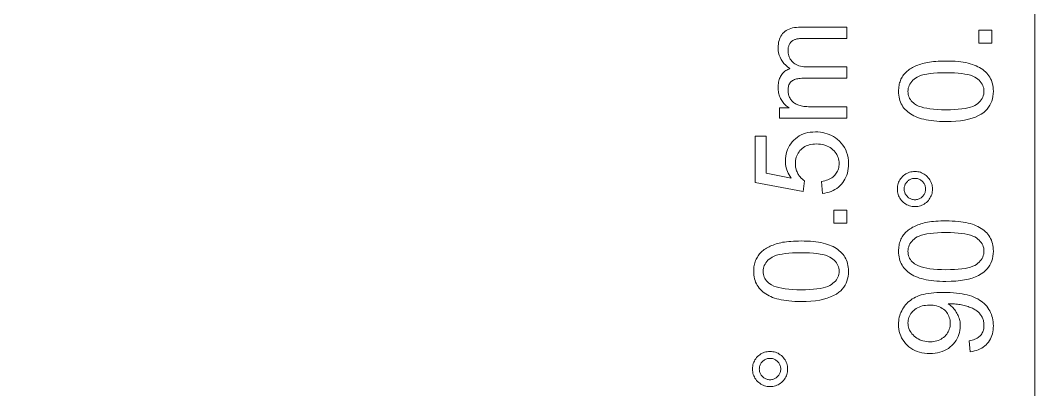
# Model space of a CAD drawing. Extents: x 0 to 297, y 0 to 532.
# Drawn here: x 135.17 to 167.96, y 342.14 to 354.09 of the extents above; entities that cross this region are included whole.
import ezdxf

# ---------------------------------------------------------------- set-up
doc = ezdxf.new("R2010")
doc.units = 0

msp = doc.modelspace()

# ---------------------------------------------------------------- linework, layer by layer
at = {"color": 7, "lineweight": 13}
msp.add_lwpolyline([(135.172, 278.656), (167.959, 304.276), (167.959, 376.028)], dxfattribs=at)
for points in [[(161.888, 350.924), (159.715, 350.924), (159.715, 351.254), (160.02, 351.254), (159.989, 351.275), (159.959, 351.297), (159.93, 351.321), (159.902, 351.346), (159.876, 351.373), (159.851, 351.401), (159.827, 351.43), (159.805, 351.461), (159.783, 351.492), (159.763, 351.526), (159.745, 351.56), (159.728, 351.596), (159.714, 351.632), (159.701, 351.669), (159.69, 351.707), (159.682, 351.747), (159.675, 351.787), (159.67, 351.828), (159.667, 351.87), (159.666, 351.913), (159.667, 351.96), (159.67, 352.006), (159.675, 352.05), (159.682, 352.092), (159.691, 352.132), (159.702, 352.171), (159.715, 352.208), (159.73, 352.243), (159.747, 352.277), (159.766, 352.309), (159.787, 352.339), (159.81, 352.367), (159.834, 352.393), (159.859, 352.418), (159.887, 352.44), (159.915, 352.461), (159.946, 352.48), (159.978, 352.497), (160.011, 352.513), (160.047, 352.526), (159.974, 352.58), (159.91, 352.636), (159.853, 352.695), (159.803, 352.758), (159.761, 352.823), (159.727, 352.892), (159.7, 352.964), (159.681, 353.039), (159.67, 353.117), (159.666, 353.198), (159.668, 353.261), (159.673, 353.321), (159.682, 353.378), (159.695, 353.432), (159.711, 353.484), (159.73, 353.532), (159.754, 353.577), (159.781, 353.619), (159.811, 353.659), (159.845, 353.695), (159.883, 353.728), (159.924, 353.758), (159.97, 353.784), (160.019, 353.806), (160.072, 353.825), (160.13, 353.841), (160.191, 353.853), (160.255, 353.862), (160.324, 353.867), (160.397, 353.869), (161.888, 353.869), (161.888, 353.503), (160.519, 353.503), (160.476, 353.502), (160.436, 353.501), (160.398, 353.499), (160.362, 353.497), (160.329, 353.494), (160.299, 353.49), (160.271, 353.485), (160.245, 353.48), (160.222, 353.474), (160.201, 353.467), (160.182, 353.459), (160.164, 353.45), (160.146, 353.44), (160.129, 353.429), (160.113, 353.416), (160.098, 353.403), (160.084, 353.388), (160.07, 353.372), (160.057, 353.355), (160.045, 353.337), (160.033, 353.318), (160.023, 353.298), (160.014, 353.277), (160.007, 353.256), (160, 353.235), (159.995, 353.212), (159.991, 353.189), (159.988, 353.165), (159.986, 353.141), (159.985, 353.116), (159.987, 353.071), (159.991, 353.027), (159.999, 352.985), (160.01, 352.945), (160.023, 352.906), (160.04, 352.869), (160.06, 352.833), (160.083, 352.799), (160.109, 352.766), (160.138, 352.735), (160.17, 352.706), (160.206, 352.681), (160.246, 352.658), (160.289, 352.638), (160.336, 352.622), (160.387, 352.608), (160.441, 352.597), (160.499, 352.59), (160.561, 352.585), (160.626, 352.584), (161.888, 352.584), (161.888, 352.215), (160.476, 352.215), (160.429, 352.215), (160.383, 352.212), (160.34, 352.207), (160.3, 352.201), (160.262, 352.193), (160.226, 352.183), (160.193, 352.171), (160.162, 352.158), (160.134, 352.142), (160.108, 352.125), (160.085, 352.106), (160.064, 352.085), (160.045, 352.061), (160.029, 352.035), (160.016, 352.007), (160.005, 351.976), (159.996, 351.943), (159.99, 351.908), (159.986, 351.87), (159.985, 351.831), (159.986, 351.8), (159.989, 351.769), (159.993, 351.74), (159.998, 351.71), (160.006, 351.681), (160.015, 351.653), (160.025, 351.625), (160.038, 351.597), (160.052, 351.57), (160.067, 351.543), (160.084, 351.518), (160.103, 351.493), (160.123, 351.471), (160.145, 351.449), (160.168, 351.429), (160.193, 351.411), (160.219, 351.394), (160.247, 351.378), (160.276, 351.364), (160.307, 351.352), (160.339, 351.341), (160.375, 351.33), (160.414, 351.322), (160.455, 351.314), (160.499, 351.307), (160.546, 351.302), (160.595, 351.298), (160.648, 351.295), (160.703, 351.293), (160.761, 351.293), (161.888, 351.293)], [(166.571, 353.354), (166.151, 353.354), (166.151, 353.774), (166.571, 353.774)], [(165.091, 350.817), (164.987, 350.818), (164.886, 350.821), (164.79, 350.827), (164.699, 350.834), (164.611, 350.844), (164.527, 350.856), (164.448, 350.87), (164.373, 350.887), (164.302, 350.905), (164.235, 350.926), (164.171, 350.949), (164.111, 350.974), (164.053, 351.001), (163.999, 351.031), (163.947, 351.062), (163.899, 351.096), (163.853, 351.132), (163.811, 351.169), (163.771, 351.209), (163.734, 351.252), (163.701, 351.296), (163.671, 351.342), (163.645, 351.391), (163.622, 351.442), (163.602, 351.495), (163.586, 351.551), (163.574, 351.608), (163.565, 351.668), (163.56, 351.73), (163.558, 351.795), (163.559, 351.843), (163.562, 351.889), (163.567, 351.934), (163.574, 351.979), (163.583, 352.022), (163.593, 352.063), (163.606, 352.104), (163.62, 352.143), (163.637, 352.181), (163.655, 352.218), (163.676, 352.254), (163.698, 352.289), (163.722, 352.322), (163.747, 352.354), (163.774, 352.385), (163.803, 352.414), (163.834, 352.442), (163.866, 352.469), (163.9, 352.495), (163.936, 352.519), (163.973, 352.543), (164.012, 352.565), (164.053, 352.586), (164.095, 352.606), (164.139, 352.625), (164.184, 352.643), (164.231, 352.66), (164.28, 352.676), (164.33, 352.691), (164.382, 352.706), (164.436, 352.718), (164.494, 352.73), (164.556, 352.74), (164.622, 352.749), (164.691, 352.756), (164.763, 352.762), (164.84, 352.767), (164.92, 352.77), (165.004, 352.772), (165.091, 352.773), (165.195, 352.772), (165.294, 352.769), (165.389, 352.763), (165.481, 352.756), (165.568, 352.746), (165.651, 352.734), (165.73, 352.72), (165.805, 352.704), (165.876, 352.685), (165.943, 352.665), (166.007, 352.642), (166.067, 352.617), (166.125, 352.59), (166.179, 352.561), (166.231, 352.529), (166.279, 352.496), (166.325, 352.46), (166.368, 352.422), (166.408, 352.382), (166.445, 352.34), (166.478, 352.296), (166.508, 352.249), (166.535, 352.201), (166.558, 352.149), (166.577, 352.096), (166.593, 352.04), (166.606, 351.982), (166.615, 351.922), (166.62, 351.86), (166.622, 351.795), (166.619, 351.71), (166.609, 351.629), (166.594, 351.551), (166.572, 351.478), (166.544, 351.408), (166.51, 351.341), (166.469, 351.279), (166.423, 351.22), (166.37, 351.165), (166.311, 351.113), (166.231, 351.057), (166.142, 351.007), (166.044, 350.962), (165.936, 350.924), (165.818, 350.891), (165.692, 350.864), (165.556, 350.843), (165.41, 350.829), (165.255, 350.82)], [(165.091, 351.195), (165.234, 351.197), (165.367, 351.202), (165.49, 351.211), (165.603, 351.223), (165.706, 351.239), (165.8, 351.258), (165.883, 351.28), (165.957, 351.306), (166.02, 351.335), (166.074, 351.368), (166.121, 351.404), (166.162, 351.441), (166.199, 351.479), (166.231, 351.519), (166.258, 351.561), (166.28, 351.605), (166.297, 351.65), (166.309, 351.697), (166.316, 351.745), (166.319, 351.795), (166.316, 351.845), (166.309, 351.893), (166.297, 351.94), (166.28, 351.985), (166.257, 352.028), (166.23, 352.07), (166.199, 352.111), (166.162, 352.149), (166.12, 352.186), (166.073, 352.222), (166.019, 352.254), (165.955, 352.284), (165.882, 352.31), (165.798, 352.332), (165.705, 352.351), (165.602, 352.367), (165.489, 352.379), (165.366, 352.388), (165.233, 352.393), (165.091, 352.394), (164.948, 352.393), (164.815, 352.388), (164.691, 352.379), (164.578, 352.367), (164.475, 352.351), (164.381, 352.332), (164.298, 352.31), (164.224, 352.284), (164.16, 352.254), (164.107, 352.222), (164.06, 352.186), (164.019, 352.149), (163.982, 352.11), (163.951, 352.07), (163.924, 352.027), (163.902, 351.983), (163.885, 351.938), (163.873, 351.891), (163.866, 351.842), (163.863, 351.791), (163.865, 351.741), (163.872, 351.693), (163.883, 351.648), (163.898, 351.604), (163.917, 351.563), (163.941, 351.523), (163.968, 351.486), (164.001, 351.45), (164.037, 351.417), (164.078, 351.386), (164.138, 351.349), (164.206, 351.317), (164.284, 351.289), (164.372, 351.264), (164.468, 351.243), (164.574, 351.226), (164.69, 351.212), (164.814, 351.203), (164.948, 351.197)], [(161.103, 348.491), (161.07, 348.878), (161.125, 348.888), (161.177, 348.9), (161.227, 348.914), (161.273, 348.93), (161.317, 348.949), (161.358, 348.97), (161.397, 348.994), (161.432, 349.019), (161.465, 349.047), (161.494, 349.077), (161.521, 349.109), (161.546, 349.142), (161.567, 349.177), (161.586, 349.213), (161.601, 349.25), (161.614, 349.288), (161.624, 349.328), (161.631, 349.369), (161.635, 349.411), (161.637, 349.455), (161.635, 349.507), (161.629, 349.558), (161.619, 349.607), (161.605, 349.655), (161.587, 349.7), (161.565, 349.745), (161.538, 349.787), (161.508, 349.828), (161.474, 349.867), (161.436, 349.905), (161.395, 349.94), (161.351, 349.971), (161.304, 349.999), (161.255, 350.023), (161.203, 350.043), (161.148, 350.06), (161.091, 350.073), (161.031, 350.082), (160.969, 350.087), (160.904, 350.089), (160.842, 350.087), (160.783, 350.082), (160.727, 350.073), (160.673, 350.061), (160.622, 350.045), (160.574, 350.026), (160.528, 350.003), (160.485, 349.976), (160.445, 349.946), (160.407, 349.912), (160.372, 349.876), (160.341, 349.837), (160.314, 349.796), (160.29, 349.753), (160.27, 349.708), (160.254, 349.66), (160.241, 349.611), (160.232, 349.559), (160.227, 349.505), (160.225, 349.449), (160.226, 349.413), (160.228, 349.379), (160.232, 349.345), (160.238, 349.312), (160.245, 349.279), (160.254, 349.248), (160.264, 349.216), (160.276, 349.186), (160.29, 349.156), (160.306, 349.127), (160.322, 349.099), (160.34, 349.073), (160.358, 349.047), (160.378, 349.023), (160.398, 349), (160.42, 348.978), (160.442, 348.957), (160.466, 348.938), (160.49, 348.919), (160.515, 348.902), (160.47, 348.556), (158.929, 348.847), (158.929, 350.339), (159.281, 350.339), (159.281, 349.142), (160.088, 348.98), (160.052, 349.034), (160.02, 349.089), (159.992, 349.145), (159.967, 349.2), (159.946, 349.257), (159.929, 349.314), (159.916, 349.371), (159.907, 349.429), (159.901, 349.488), (159.899, 349.547), (159.902, 349.624), (159.91, 349.699), (159.924, 349.772), (159.943, 349.842), (159.967, 349.909), (159.997, 349.974), (160.033, 350.037), (160.074, 350.097), (160.12, 350.155), (160.171, 350.21), (160.227, 350.261), (160.287, 350.307), (160.349, 350.348), (160.414, 350.383), (160.483, 350.413), (160.554, 350.437), (160.629, 350.456), (160.706, 350.469), (160.787, 350.477), (160.871, 350.48), (160.952, 350.478), (161.03, 350.471), (161.106, 350.459), (161.179, 350.442), (161.251, 350.421), (161.32, 350.395), (161.387, 350.364), (161.452, 350.328), (161.515, 350.288), (161.575, 350.243), (161.645, 350.183), (161.706, 350.119), (161.761, 350.051), (161.808, 349.978), (161.849, 349.901), (161.881, 349.821), (161.907, 349.735), (161.925, 349.646), (161.936, 349.553), (161.94, 349.455), (161.937, 349.375), (161.93, 349.297), (161.919, 349.223), (161.903, 349.151), (161.882, 349.083), (161.857, 349.018), (161.827, 348.956), (161.793, 348.896), (161.754, 348.84), (161.71, 348.787), (161.663, 348.737), (161.613, 348.692), (161.559, 348.651), (161.503, 348.615), (161.444, 348.583), (161.382, 348.556), (161.316, 348.533), (161.248, 348.515), (161.177, 348.501)], [(164.086, 348.064), (164.04, 348.066), (163.995, 348.071), (163.951, 348.079), (163.909, 348.091), (163.868, 348.106), (163.829, 348.124), (163.791, 348.146), (163.754, 348.171), (163.719, 348.199), (163.685, 348.231), (163.654, 348.265), (163.625, 348.3), (163.601, 348.337), (163.579, 348.375), (163.561, 348.415), (163.546, 348.455), (163.534, 348.497), (163.526, 348.541), (163.521, 348.585), (163.519, 348.631), (163.521, 348.678), (163.526, 348.723), (163.534, 348.767), (163.546, 348.81), (163.561, 348.851), (163.579, 348.89), (163.601, 348.928), (163.625, 348.965), (163.654, 349), (163.685, 349.034), (163.719, 349.066), (163.754, 349.094), (163.791, 349.119), (163.829, 349.14), (163.868, 349.159), (163.909, 349.174), (163.951, 349.185), (163.995, 349.193), (164.04, 349.198), (164.086, 349.2), (164.133, 349.198), (164.178, 349.193), (164.221, 349.185), (164.264, 349.173), (164.304, 349.158), (164.344, 349.14), (164.382, 349.118), (164.419, 349.093), (164.454, 349.065), (164.488, 349.033), (164.52, 348.999), (164.548, 348.964), (164.573, 348.927), (164.595, 348.889), (164.613, 348.849), (164.628, 348.808), (164.64, 348.766), (164.648, 348.723), (164.653, 348.678), (164.655, 348.631), (164.653, 348.585), (164.648, 348.541), (164.64, 348.497), (164.629, 348.455), (164.614, 348.415), (164.595, 348.375), (164.574, 348.337), (164.549, 348.3), (164.521, 348.265), (164.489, 348.231), (164.456, 348.199), (164.42, 348.171), (164.383, 348.146), (164.345, 348.124), (164.306, 348.106), (164.265, 348.091), (164.222, 348.079), (164.178, 348.071), (164.133, 348.066)], [(164.086, 348.287), (164.114, 348.288), (164.142, 348.291), (164.168, 348.297), (164.194, 348.304), (164.219, 348.313), (164.243, 348.324), (164.266, 348.337), (164.289, 348.352), (164.31, 348.369), (164.331, 348.389), (164.35, 348.409), (164.367, 348.431), (164.382, 348.453), (164.396, 348.476), (164.407, 348.5), (164.416, 348.525), (164.423, 348.551), (164.428, 348.578), (164.431, 348.605), (164.432, 348.633), (164.431, 348.661), (164.428, 348.688), (164.423, 348.714), (164.416, 348.74), (164.407, 348.764), (164.396, 348.788), (164.382, 348.811), (164.367, 348.834), (164.35, 348.855), (164.331, 348.876), (164.31, 348.895), (164.289, 348.912), (164.266, 348.927), (164.243, 348.941), (164.219, 348.952), (164.194, 348.961), (164.168, 348.968), (164.142, 348.973), (164.114, 348.976), (164.086, 348.977), (164.058, 348.976), (164.031, 348.973), (164.004, 348.968), (163.978, 348.961), (163.953, 348.952), (163.929, 348.941), (163.906, 348.927), (163.884, 348.912), (163.862, 348.895), (163.842, 348.876), (163.822, 348.855), (163.805, 348.834), (163.79, 348.811), (163.777, 348.788), (163.766, 348.764), (163.757, 348.74), (163.75, 348.714), (163.744, 348.688), (163.741, 348.661), (163.74, 348.633), (163.741, 348.605), (163.744, 348.578), (163.75, 348.551), (163.757, 348.525), (163.766, 348.5), (163.777, 348.476), (163.79, 348.453), (163.805, 348.431), (163.822, 348.409), (163.842, 348.389), (163.862, 348.369), (163.884, 348.352), (163.906, 348.337), (163.929, 348.324), (163.953, 348.313), (163.978, 348.304), (164.004, 348.297), (164.031, 348.291), (164.058, 348.288)], [(161.888, 347.533), (161.469, 347.533), (161.469, 347.953), (161.888, 347.953)], [(165.091, 345.646), (164.987, 345.647), (164.886, 345.65), (164.79, 345.655), (164.699, 345.663), (164.611, 345.673), (164.527, 345.685), (164.448, 345.699), (164.373, 345.716), (164.302, 345.734), (164.235, 345.755), (164.171, 345.778), (164.111, 345.803), (164.053, 345.83), (163.999, 345.86), (163.947, 345.891), (163.899, 345.925), (163.853, 345.96), (163.811, 345.998), (163.771, 346.038), (163.734, 346.08), (163.701, 346.125), (163.671, 346.171), (163.645, 346.22), (163.622, 346.271), (163.602, 346.324), (163.586, 346.38), (163.574, 346.437), (163.565, 346.497), (163.56, 346.559), (163.558, 346.624), (163.559, 346.671), (163.562, 346.718), (163.567, 346.763), (163.574, 346.807), (163.583, 346.85), (163.593, 346.892), (163.606, 346.933), (163.62, 346.972), (163.637, 347.01), (163.655, 347.047), (163.676, 347.083), (163.698, 347.118), (163.722, 347.151), (163.747, 347.183), (163.774, 347.214), (163.803, 347.243), (163.834, 347.271), (163.866, 347.298), (163.9, 347.324), (163.936, 347.348), (163.973, 347.371), (164.012, 347.394), (164.053, 347.415), (164.095, 347.435), (164.139, 347.454), (164.184, 347.472), (164.231, 347.489), (164.28, 347.505), (164.33, 347.52), (164.382, 347.534), (164.436, 347.547), (164.494, 347.559), (164.556, 347.569), (164.622, 347.578), (164.691, 347.585), (164.763, 347.591), (164.84, 347.596), (164.92, 347.599), (165.004, 347.601), (165.091, 347.602), (165.195, 347.601), (165.294, 347.598), (165.389, 347.592), (165.481, 347.584), (165.568, 347.575), (165.651, 347.563), (165.73, 347.549), (165.805, 347.532), (165.876, 347.514), (165.943, 347.493), (166.007, 347.471), (166.067, 347.446), (166.125, 347.419), (166.179, 347.389), (166.231, 347.358), (166.279, 347.325), (166.325, 347.289), (166.368, 347.251), (166.408, 347.211), (166.445, 347.169), (166.478, 347.125), (166.508, 347.078), (166.535, 347.029), (166.558, 346.978), (166.577, 346.925), (166.593, 346.869), (166.606, 346.811), (166.615, 346.751), (166.62, 346.688), (166.622, 346.624), (166.619, 346.539), (166.609, 346.458), (166.594, 346.38), (166.572, 346.306), (166.544, 346.236), (166.51, 346.17), (166.469, 346.108), (166.423, 346.049), (166.37, 345.994), (166.311, 345.942), (166.231, 345.886), (166.142, 345.835), (166.044, 345.791), (165.936, 345.752), (165.818, 345.72), (165.692, 345.693), (165.556, 345.672), (165.41, 345.657), (165.255, 345.648)], [(165.091, 346.024), (165.234, 346.026), (165.367, 346.031), (165.49, 346.04), (165.603, 346.052), (165.706, 346.067), (165.8, 346.086), (165.883, 346.109), (165.957, 346.135), (166.02, 346.164), (166.074, 346.197), (166.121, 346.232), (166.162, 346.269), (166.199, 346.308), (166.231, 346.348), (166.258, 346.39), (166.28, 346.434), (166.297, 346.479), (166.309, 346.525), (166.316, 346.574), (166.319, 346.624), (166.316, 346.674), (166.309, 346.722), (166.297, 346.769), (166.28, 346.814), (166.257, 346.857), (166.23, 346.899), (166.199, 346.939), (166.162, 346.978), (166.12, 347.015), (166.073, 347.05), (166.019, 347.083), (165.955, 347.113), (165.882, 347.139), (165.798, 347.161), (165.705, 347.18), (165.602, 347.196), (165.489, 347.208), (165.366, 347.216), (165.233, 347.222), (165.091, 347.223), (164.948, 347.222), (164.815, 347.216), (164.691, 347.208), (164.578, 347.196), (164.475, 347.18), (164.381, 347.161), (164.298, 347.139), (164.224, 347.113), (164.16, 347.083), (164.107, 347.05), (164.06, 347.015), (164.019, 346.978), (163.982, 346.939), (163.951, 346.898), (163.924, 346.856), (163.902, 346.812), (163.885, 346.767), (163.873, 346.719), (163.866, 346.67), (163.863, 346.62), (163.865, 346.57), (163.872, 346.522), (163.883, 346.477), (163.898, 346.433), (163.917, 346.391), (163.941, 346.352), (163.968, 346.314), (164.001, 346.279), (164.037, 346.246), (164.078, 346.214), (164.138, 346.178), (164.206, 346.146), (164.284, 346.117), (164.372, 346.093), (164.468, 346.072), (164.574, 346.055), (164.69, 346.041), (164.814, 346.032), (164.948, 346.026)], [(160.409, 344.996), (160.305, 344.997), (160.204, 345), (160.108, 345.006), (160.016, 345.013), (159.929, 345.023), (159.845, 345.035), (159.766, 345.049), (159.691, 345.066), (159.619, 345.084), (159.552, 345.105), (159.489, 345.128), (159.429, 345.153), (159.371, 345.181), (159.317, 345.21), (159.265, 345.241), (159.217, 345.275), (159.171, 345.311), (159.128, 345.349), (159.089, 345.389), (159.052, 345.431), (159.019, 345.475), (158.989, 345.521), (158.962, 345.57), (158.939, 345.621), (158.92, 345.674), (158.904, 345.73), (158.892, 345.788), (158.883, 345.847), (158.878, 345.91), (158.876, 345.974), (158.877, 346.022), (158.88, 346.068), (158.885, 346.113), (158.892, 346.158), (158.9, 346.201), (158.911, 346.242), (158.924, 346.283), (158.938, 346.322), (158.955, 346.361), (158.973, 346.398), (158.994, 346.433), (159.016, 346.468), (159.039, 346.501), (159.065, 346.533), (159.092, 346.564), (159.121, 346.593), (159.152, 346.621), (159.184, 346.648), (159.218, 346.674), (159.254, 346.698), (159.291, 346.722), (159.33, 346.744), (159.371, 346.765), (159.413, 346.785), (159.457, 346.804), (159.502, 346.822), (159.549, 346.839), (159.598, 346.856), (159.648, 346.871), (159.7, 346.885), (159.754, 346.897), (159.812, 346.909), (159.874, 346.919), (159.939, 346.928), (160.009, 346.935), (160.081, 346.941), (160.158, 346.946), (160.238, 346.949), (160.321, 346.951), (160.409, 346.952), (160.512, 346.951), (160.612, 346.948), (160.707, 346.942), (160.799, 346.935), (160.886, 346.925), (160.969, 346.913), (161.048, 346.899), (161.123, 346.883), (161.194, 346.864), (161.261, 346.844), (161.325, 346.821), (161.385, 346.796), (161.443, 346.769), (161.497, 346.74), (161.549, 346.708), (161.597, 346.675), (161.643, 346.639), (161.686, 346.601), (161.726, 346.561), (161.763, 346.519), (161.796, 346.475), (161.826, 346.428), (161.853, 346.38), (161.876, 346.328), (161.895, 346.275), (161.911, 346.219), (161.924, 346.161), (161.932, 346.101), (161.938, 346.039), (161.94, 345.974), (161.936, 345.889), (161.927, 345.808), (161.912, 345.73), (161.89, 345.657), (161.862, 345.587), (161.828, 345.52), (161.787, 345.458), (161.74, 345.399), (161.688, 345.344), (161.629, 345.293), (161.549, 345.236), (161.46, 345.186), (161.361, 345.141), (161.254, 345.103), (161.136, 345.07), (161.01, 345.043), (160.874, 345.022), (160.728, 345.008), (160.573, 344.999)], [(160.409, 345.374), (160.552, 345.376), (160.685, 345.381), (160.808, 345.39), (160.921, 345.402), (161.024, 345.418), (161.117, 345.437), (161.201, 345.459), (161.275, 345.485), (161.338, 345.514), (161.392, 345.547), (161.439, 345.583), (161.48, 345.62), (161.517, 345.658), (161.549, 345.699), (161.576, 345.74), (161.598, 345.784), (161.615, 345.829), (161.627, 345.876), (161.634, 345.924), (161.637, 345.974), (161.634, 346.024), (161.627, 346.072), (161.615, 346.119), (161.597, 346.164), (161.575, 346.207), (161.548, 346.249), (161.516, 346.29), (161.48, 346.328), (161.438, 346.365), (161.391, 346.401), (161.337, 346.433), (161.273, 346.463), (161.2, 346.489), (161.116, 346.511), (161.023, 346.53), (160.92, 346.546), (160.807, 346.558), (160.684, 346.567), (160.551, 346.572), (160.409, 346.574), (160.266, 346.572), (160.132, 346.567), (160.009, 346.558), (159.896, 346.546), (159.792, 346.53), (159.699, 346.511), (159.615, 346.489), (159.542, 346.463), (159.478, 346.433), (159.425, 346.401), (159.378, 346.365), (159.337, 346.328), (159.3, 346.289), (159.269, 346.249), (159.242, 346.206), (159.22, 346.163), (159.203, 346.117), (159.191, 346.07), (159.183, 346.021), (159.181, 345.97), (159.183, 345.92), (159.19, 345.872), (159.2, 345.827), (159.215, 345.783), (159.235, 345.742), (159.258, 345.702), (159.286, 345.665), (159.319, 345.629), (159.355, 345.596), (159.396, 345.565), (159.455, 345.529), (159.524, 345.496), (159.602, 345.468), (159.69, 345.443), (159.786, 345.422), (159.892, 345.405), (160.007, 345.391), (160.132, 345.382), (160.266, 345.376)], [(165.877, 343.37), (165.844, 343.724), (165.893, 343.734), (165.938, 343.745), (165.982, 343.758), (166.022, 343.773), (166.059, 343.789), (166.094, 343.807), (166.126, 343.827), (166.156, 343.848), (166.182, 343.871), (166.206, 343.896), (166.228, 343.922), (166.247, 343.949), (166.264, 343.978), (166.278, 344.009), (166.291, 344.041), (166.301, 344.074), (166.309, 344.109), (166.314, 344.145), (166.318, 344.182), (166.319, 344.221), (166.318, 344.255), (166.316, 344.287), (166.312, 344.319), (166.306, 344.35), (166.299, 344.381), (166.291, 344.41), (166.281, 344.438), (166.269, 344.466), (166.256, 344.493), (166.241, 344.519), (166.225, 344.544), (166.208, 344.568), (166.19, 344.592), (166.171, 344.614), (166.15, 344.635), (166.129, 344.656), (166.107, 344.675), (166.083, 344.694), (166.059, 344.712), (166.033, 344.729), (166.006, 344.745), (165.978, 344.76), (165.947, 344.775), (165.915, 344.79), (165.881, 344.804), (165.845, 344.817), (165.807, 344.83), (165.767, 344.843), (165.726, 344.855), (165.682, 344.866), (165.638, 344.876), (165.594, 344.886), (165.549, 344.894), (165.504, 344.901), (165.459, 344.907), (165.414, 344.912), (165.369, 344.916), (165.324, 344.919), (165.278, 344.921), (165.232, 344.921), (165.227, 344.921), (165.221, 344.921), (165.215, 344.921), (165.209, 344.921), (165.202, 344.921), (165.194, 344.92), (165.186, 344.92), (165.177, 344.92), (165.168, 344.919), (165.159, 344.919), (165.193, 344.896), (165.226, 344.872), (165.258, 344.845), (165.289, 344.818), (165.318, 344.788), (165.346, 344.757), (165.372, 344.725), (165.398, 344.69), (165.421, 344.655), (165.444, 344.617), (165.465, 344.579), (165.483, 344.539), (165.5, 344.5), (165.514, 344.459), (165.526, 344.418), (165.536, 344.376), (165.544, 344.334), (165.549, 344.291), (165.552, 344.247), (165.553, 344.203), (165.551, 344.129), (165.543, 344.058), (165.529, 343.99), (165.51, 343.923), (165.486, 343.859), (165.456, 343.797), (165.421, 343.738), (165.381, 343.68), (165.335, 343.625), (165.283, 343.573), (165.228, 343.524), (165.168, 343.48), (165.106, 343.441), (165.04, 343.408), (164.97, 343.379), (164.897, 343.356), (164.821, 343.338), (164.741, 343.325), (164.658, 343.317), (164.571, 343.315), (164.482, 343.317), (164.396, 343.325), (164.313, 343.339), (164.235, 343.358), (164.159, 343.382), (164.088, 343.412), (164.02, 343.447), (163.955, 343.487), (163.894, 343.533), (163.837, 343.584), (163.784, 343.639), (163.736, 343.697), (163.695, 343.757), (163.658, 343.821), (163.628, 343.887), (163.603, 343.956), (163.583, 344.027), (163.569, 344.101), (163.561, 344.178), (163.558, 344.258), (163.56, 344.316), (163.565, 344.373), (163.572, 344.429), (163.583, 344.484), (163.598, 344.538), (163.615, 344.591), (163.635, 344.643), (163.659, 344.694), (163.686, 344.744), (163.716, 344.793), (163.749, 344.841), (163.784, 344.885), (163.822, 344.928), (163.863, 344.969), (163.907, 345.007), (163.953, 345.042), (164.002, 345.076), (164.054, 345.107), (164.108, 345.135), (164.165, 345.162), (164.226, 345.185), (164.292, 345.207), (164.363, 345.226), (164.44, 345.242), (164.522, 345.256), (164.609, 345.267), (164.701, 345.276), (164.799, 345.282), (164.901, 345.286), (165.009, 345.287), (165.122, 345.286), (165.23, 345.282), (165.333, 345.276), (165.432, 345.267), (165.526, 345.256), (165.615, 345.242), (165.699, 345.226), (165.779, 345.207), (165.854, 345.186), (165.925, 345.163), (165.991, 345.136), (166.055, 345.108), (166.115, 345.077), (166.171, 345.043), (166.225, 345.007), (166.275, 344.969), (166.322, 344.928), (166.366, 344.885), (166.406, 344.839), (166.444, 344.791), (166.477, 344.741), (166.508, 344.689), (166.534, 344.636), (166.558, 344.58), (166.577, 344.523), (166.593, 344.465), (166.606, 344.404), (166.615, 344.342), (166.62, 344.278), (166.622, 344.213), (166.62, 344.144), (166.614, 344.077), (166.604, 344.013), (166.59, 343.952), (166.573, 343.893), (166.551, 343.837), (166.526, 343.783), (166.497, 343.732), (166.463, 343.684), (166.426, 343.638), (166.386, 343.595), (166.342, 343.556), (166.295, 343.52), (166.245, 343.488), (166.191, 343.459), (166.135, 343.434), (166.075, 343.413), (166.012, 343.395), (165.946, 343.381)], [(164.553, 344.878), (164.491, 344.876), (164.431, 344.871), (164.374, 344.863), (164.32, 344.851), (164.268, 344.836), (164.219, 344.817), (164.173, 344.795), (164.129, 344.77), (164.088, 344.741), (164.049, 344.709), (164.014, 344.675), (163.982, 344.639), (163.954, 344.602), (163.93, 344.563), (163.91, 344.523), (163.893, 344.482), (163.88, 344.439), (163.871, 344.395), (163.865, 344.35), (163.863, 344.303), (163.865, 344.255), (163.871, 344.207), (163.881, 344.161), (163.895, 344.117), (163.913, 344.073), (163.935, 344.031), (163.961, 343.99), (163.992, 343.951), (164.026, 343.912), (164.064, 343.875), (164.105, 343.841), (164.149, 343.81), (164.195, 343.783), (164.243, 343.759), (164.294, 343.739), (164.347, 343.722), (164.403, 343.71), (164.461, 343.701), (164.521, 343.695), (164.583, 343.693), (164.64, 343.695), (164.694, 343.7), (164.746, 343.709), (164.796, 343.721), (164.843, 343.736), (164.889, 343.755), (164.932, 343.778), (164.973, 343.804), (165.012, 343.833), (165.049, 343.866), (165.083, 343.902), (165.114, 343.939), (165.14, 343.977), (165.164, 344.017), (165.183, 344.059), (165.199, 344.103), (165.212, 344.148), (165.221, 344.195), (165.226, 344.243), (165.228, 344.293), (165.226, 344.343), (165.221, 344.392), (165.212, 344.438), (165.199, 344.483), (165.183, 344.526), (165.164, 344.567), (165.14, 344.606), (165.114, 344.644), (165.083, 344.68), (165.049, 344.713), (165.012, 344.745), (164.972, 344.773), (164.929, 344.797), (164.884, 344.819), (164.835, 344.837), (164.784, 344.852), (164.731, 344.863), (164.674, 344.872), (164.615, 344.876)], [(159.404, 342.243), (159.358, 342.245), (159.313, 342.25), (159.269, 342.258), (159.227, 342.27), (159.186, 342.285), (159.147, 342.303), (159.109, 342.325), (159.072, 342.35), (159.037, 342.378), (159.003, 342.41), (158.972, 342.444), (158.943, 342.48), (158.918, 342.516), (158.897, 342.554), (158.879, 342.594), (158.864, 342.634), (158.852, 342.676), (158.844, 342.72), (158.839, 342.764), (158.837, 342.81), (158.839, 342.857), (158.844, 342.902), (158.852, 342.946), (158.864, 342.989), (158.879, 343.03), (158.897, 343.069), (158.918, 343.107), (158.943, 343.144), (158.972, 343.18), (159.003, 343.213), (159.037, 343.245), (159.072, 343.273), (159.109, 343.298), (159.147, 343.319), (159.186, 343.338), (159.227, 343.353), (159.269, 343.364), (159.313, 343.372), (159.358, 343.377), (159.404, 343.379), (159.45, 343.377), (159.495, 343.372), (159.539, 343.364), (159.581, 343.352), (159.622, 343.337), (159.662, 343.319), (159.7, 343.297), (159.737, 343.272), (159.772, 343.244), (159.806, 343.212), (159.838, 343.178), (159.866, 343.143), (159.891, 343.106), (159.913, 343.068), (159.931, 343.028), (159.946, 342.988), (159.958, 342.945), (159.966, 342.902), (159.971, 342.857), (159.973, 342.81), (159.971, 342.764), (159.966, 342.72), (159.958, 342.676), (159.946, 342.634), (159.932, 342.594), (159.913, 342.554), (159.892, 342.516), (159.867, 342.48), (159.839, 342.444), (159.807, 342.41), (159.773, 342.378), (159.738, 342.35), (159.701, 342.325), (159.663, 342.303), (159.624, 342.285), (159.583, 342.27), (159.54, 342.258), (159.496, 342.25), (159.451, 342.245)], [(159.404, 342.466), (159.432, 342.467), (159.46, 342.47), (159.486, 342.476), (159.512, 342.483), (159.537, 342.492), (159.561, 342.503), (159.584, 342.516), (159.606, 342.531), (159.628, 342.548), (159.649, 342.568), (159.668, 342.588), (159.685, 342.61), (159.7, 342.632), (159.713, 342.655), (159.725, 342.68), (159.734, 342.704), (159.741, 342.73), (159.746, 342.757), (159.749, 342.784), (159.75, 342.812), (159.749, 342.84), (159.746, 342.867), (159.741, 342.893), (159.734, 342.919), (159.725, 342.944), (159.713, 342.967), (159.7, 342.99), (159.685, 343.013), (159.668, 343.034), (159.649, 343.055), (159.628, 343.074), (159.606, 343.091), (159.584, 343.106), (159.561, 343.12), (159.537, 343.131), (159.512, 343.14), (159.486, 343.147), (159.46, 343.152), (159.432, 343.155), (159.404, 343.156), (159.376, 343.155), (159.348, 343.152), (159.322, 343.147), (159.296, 343.14), (159.271, 343.131), (159.247, 343.12), (159.224, 343.106), (159.202, 343.091), (159.18, 343.074), (159.16, 343.055), (159.14, 343.034), (159.123, 343.013), (159.108, 342.99), (159.095, 342.967), (159.084, 342.944), (159.074, 342.919), (159.067, 342.893), (159.062, 342.867), (159.059, 342.84), (159.058, 342.812), (159.059, 342.784), (159.062, 342.757), (159.067, 342.73), (159.074, 342.704), (159.084, 342.68), (159.095, 342.655), (159.108, 342.632), (159.123, 342.61), (159.14, 342.588), (159.16, 342.568), (159.18, 342.548), (159.202, 342.531), (159.224, 342.516), (159.247, 342.503), (159.271, 342.492), (159.296, 342.483), (159.322, 342.476), (159.348, 342.47), (159.376, 342.467)]]:
    msp.add_lwpolyline(points, close=True, dxfattribs=at)

doc.saveas('drawing.dxf')
